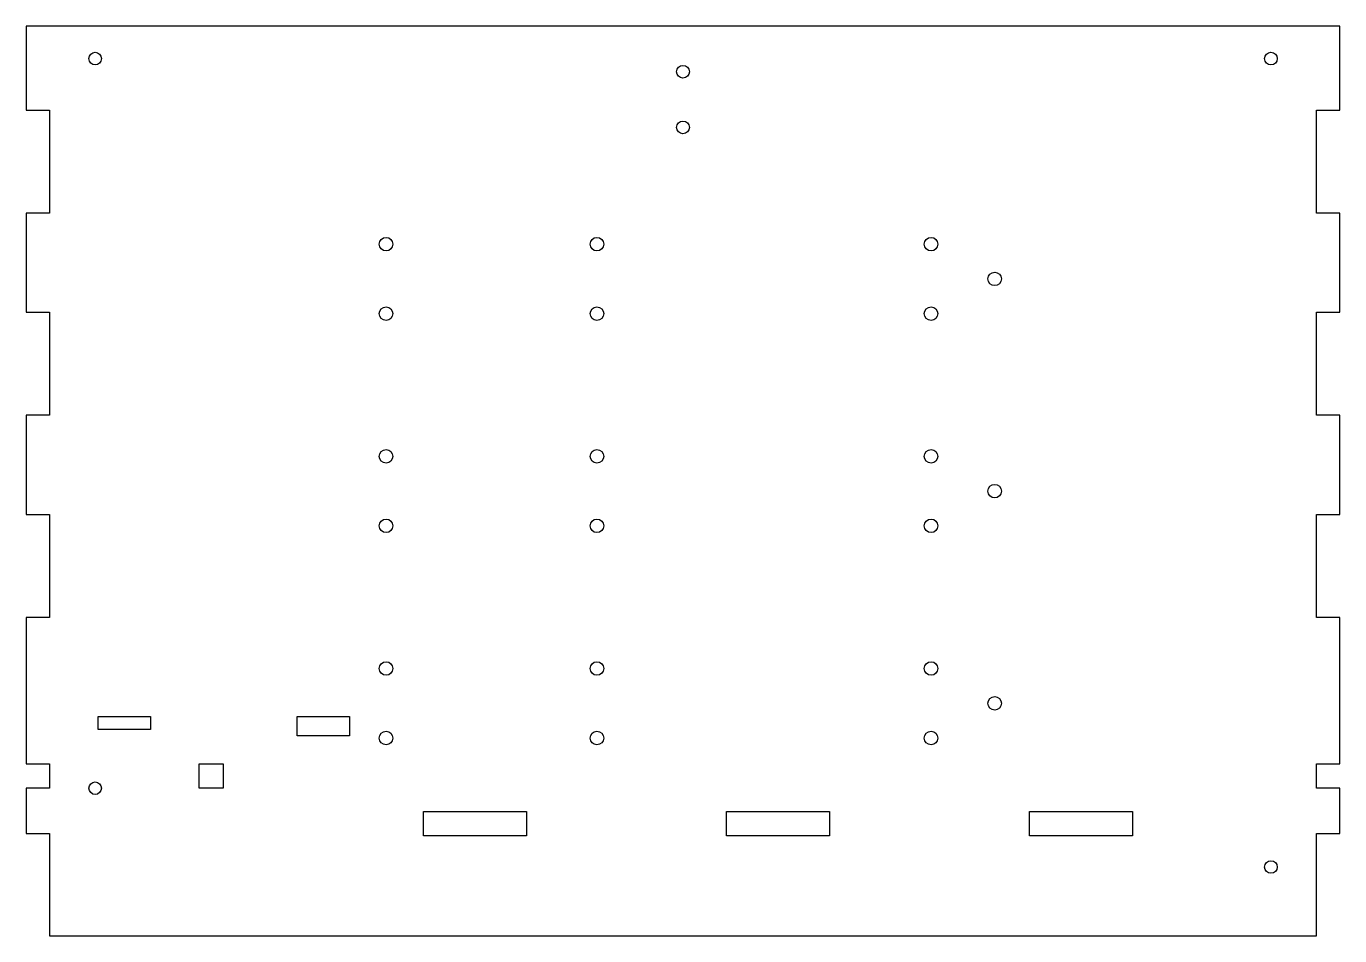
# Model space of a CAD drawing. Header units: inches. Extents: x -6.5 to 6.5, y -1 to 8.
import ezdxf

# ---------------------------------------------------------------- set-up
doc = ezdxf.new("R2010")
doc.units = ezdxf.units.IN
doc.layers.get('0').update_dxf_attribs({"linetype": 'CONTINUOUS'})

msp = doc.modelspace()

# ---------------------------------------------------------------- linework, layer by layer
for points in [[(-6.27, 0.46), (-6.5, 0.46), (-6.5, 0.01), (-6.27, 0.01), (-6.27, -1), (6.27, -1), (6.27, 0.01), (6.5, 0.01), (6.5, 0.46), (6.27, 0.46), (6.27, 0.7), (6.5, 0.7), (6.5, 2.15), (6.27, 2.15), (6.27, 3.17), (6.5, 3.17), (6.5, 4.15), (6.27, 4.15), (6.27, 5.17), (6.5, 5.17), (6.5, 6.15), (6.27, 6.15), (6.27, 7.17), (6.5, 7.17), (6.5, 8), (-6.5, 8), (-6.5, 7.17), (-6.27, 7.17), (-6.27, 6.15), (-6.5, 6.15), (-6.5, 5.17), (-6.27, 5.17), (-6.27, 4.15), (-6.5, 4.15), (-6.5, 3.17), (-6.27, 3.17), (-6.27, 2.15), (-6.5, 2.15), (-6.5, 0.7), (-6.27, 0.7)], [(-5.79, 1.04), (-5.79, 1.17), (-5.27, 1.17), (-5.27, 1.04)], [(-3.3, 1.05), (-3.3, 0.979), (-3.82, 0.979), (-3.82, 1.17), (-3.3, 1.17)], [(-4.79, 0.7), (-4.55, 0.7), (-4.55, 0.46), (-4.79, 0.46)], [(-1.55, -0.01), (-2.57, -0.01), (-2.57, 0.23), (-1.55, 0.23)], [(1.45, -0.01), (0.43, -0.01), (0.43, 0.23), (1.45, 0.23)], [(4.45, -0.01), (3.43, -0.01), (3.43, 0.23), (4.45, 0.23)]]:
    msp.add_lwpolyline(points, close=True)
for centre, radius in [((-5.818, 7.68), 0.0625), ((5.819, 7.68), 0.0625), ((0, 7.55), 0.063), ((0, 6.999), 0.063), ((-2.939, 5.844), 0.0669), ((-0.852, 5.844), 0.0669), ((2.455, 5.844), 0.0669), ((3.085, 5.5), 0.0669), ((-2.939, 5.156), 0.0669), ((-0.852, 5.156), 0.0669), ((2.455, 5.156), 0.0669), ((-2.939, 3.744), 0.0669), ((-0.852, 3.744), 0.0669), ((2.455, 3.744), 0.0669), ((3.085, 3.4), 0.0669), ((-2.939, 3.056), 0.0669), ((-0.852, 3.056), 0.0669), ((2.455, 3.056), 0.0669), ((-2.939, 1.644), 0.0669), ((-0.852, 1.644), 0.0669), ((2.455, 1.644), 0.0669), ((3.085, 1.3), 0.0669), ((-2.939, 0.956), 0.0669), ((-0.852, 0.956), 0.0669), ((2.455, 0.956), 0.0669), ((-5.818, 0.46), 0.0625), ((5.819, -0.32), 0.0625)]:
    msp.add_circle(centre, radius)

doc.saveas('drawing.dxf')
